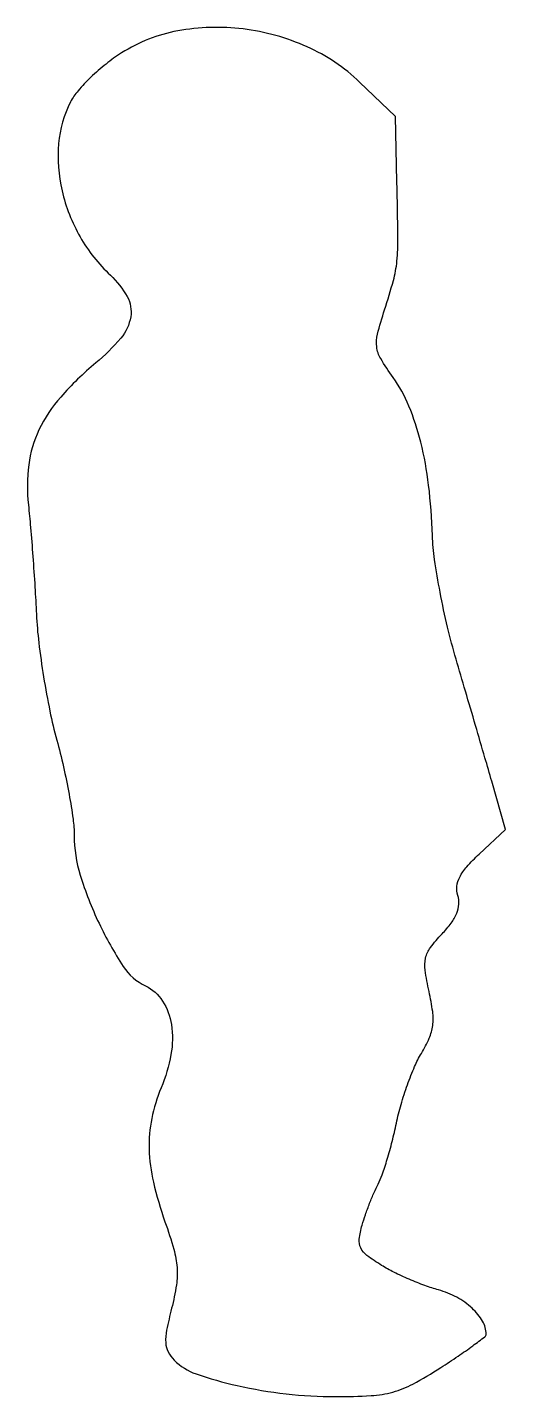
# Model space of a CAD drawing. Extents: x 0 to 58, y 0 to 166.
import ezdxf

# ---------------------------------------------------------------- set-up
doc = ezdxf.new("R2010")
doc.units = 0

msp = doc.modelspace()

# ---------------------------------------------------------------- linework, layer by layer
msp.add_lwpolyline([(11.750939, 163.057004, 0.027022), (9.860252, 161.709493, 0.022993), (8.016672, 160.095106, 0.023631), (6.473931, 158.466567, 0.058528), (5.555158, 157.106664, 0.099649), (4.110997, 152.057991, 0.076776), (4.531456, 146.33103, 0.07309), (6.717492, 140.735757, 0.075508), (10.402682, 136.075686, -0.077953), (12.432133, 133.483565, -0.170236), (12.85695, 131.029619, -0.135352), (11.661265, 128.455781, -0.042673), (8.622829, 125.440681, 0.037232), (4.36061, 121.302125, 0.070716), (1.727279, 117.321907, 0.079205), (0.485376, 113.0863, 0.05885), (0.438669, 108.203928, -0.00588), (0.701303, 105.483409, -0.002752), (0.980471, 101.955948, -0.002726), (1.232699, 98.253574, -0.00382), (1.414674, 94.943979, 0.018067), (1.70311, 91.494301, 0.010251), (2.288165, 87.344155, 0.010225), (3.049974, 83.181304, 0.016579), (3.886127, 79.682821, -0.011348), (4.695343, 76.447113, -0.010532), (5.37905, 73.096729, -0.010579), (5.861201, 70.091526, -0.034495), (6, 68.08206, 0.075582), (6.727974, 63.293775, 0.035434), (9.014851, 57.442708, 0.033863), (11.946259, 52.215913, 0.137572), (14.665529, 49.837949, -0.140647), (16.724816, 48.015093, -0.104157), (17.799262, 45.153639, -0.082951), (17.7487, 41.513427, -0.054144), (16.554503, 37.476202, 0.049222), (15.412706, 33.750987, 0.05699), (15.097138, 30.05576, 0.050164), (15.620715, 26.016705, 0.027537), (17.020474, 21.225017, -0.014719), (18.088167, 17.890025, -0.050987), (18.490073, 15.662603, -0.058163), (18.406684, 13.556095, -0.0234), (17.826276, 10.729912, 0.012662), (17.221731, 8.076615, 0.062109), (17.107314, 6.546559, 0.105825), (17.399329, 5.450097, 0.078725), (18.137679, 4.43375, 0.113755), (20.787821, 2.776445, 0.027596), (25.788157, 1.354011, 0.027507), (31.72535, 0.353366, 0.027589), (37.730583, 0.011869, 0.014255), (42.029745, 0.127399, 0.053529), (44.689247, 0.562948, 0.057179), (47.106822, 1.538437, 0.017837), (50.480583, 3.530729, 0.006431), (52.596093, 4.922669, 0.010017), (54.378671, 6.181466, 0.004629), (55.845073, 7.282743, 0.233456), (56, 7.59647, 0.135197), (55.570873, 9.154508, 0.071291), (54.299875, 10.726661, 0.062818), (52.430756, 12.069851, 0.057686), (50.232994, 12.953787, -0.021705), (48.571725, 13.486962, -0.013236), (46.658285, 14.252178, -0.013258), (44.798649, 15.112755, -0.022818), (43.305849, 15.939089, -0.023113), (41.528273, 17.148442, -0.119612), (40.778079, 18.059107, -0.144406), (40.601901, 19.122682, -0.039177), (40.946068, 20.811951, -0.013511), (41.346024, 22.076533, -0.009594), (41.859603, 23.472515, -0.009695), (42.40168, 24.78712, -0.020228), (42.884307, 25.783825, 0.039424), (43.382385, 26.921732, 0.010518), (43.991452, 28.805279, 0.010596), (44.595267, 30.982581, 0.010748), (45.103198, 33.173212, -0.019202), (45.670349, 35.444086, -0.014988), (46.453604, 37.86327, -0.015237), (47.320423, 40.074733, -0.035319), (48.13455, 41.659197, 0.03306), (49.092972, 43.503961, 0.072163), (49.515526, 45.036827, 0.064458), (49.509026, 46.733478, 0.022115), (49.076002, 49.157254, -0.019031), (48.597501, 51.743374, -0.091722), (48.654149, 53.232162, -0.106268), (49.236553, 54.49305, -0.029893), (50.647738, 56.154205, 0.031561), (51.756197, 57.467863, 0.062365), (52.425114, 58.654768, 0.07956), (52.683401, 59.758604, 0.094883), (52.55761, 60.818486, -0.106426), (52.451819, 61.92548, -0.089977), (52.795801, 63.052441, -0.062369), (53.6556, 64.30841, -0.023586), (55.142119, 65.835194), (58.363368, 68.845713), (56.684341, 74.672856, 0.000707), (55.855961, 77.53258, 0.000286), (54.718005, 81.432027, 0.000283), (53.488479, 85.627517, 0.000359), (52.348216, 89.5, -0.013658), (51.315616, 93.385335, -0.010944), (50.410804, 97.61875, -0.0111), (49.746359, 101.573017, -0.027451), (49.484014, 104.5, 0.020777), (49.018447, 110.609867, 0.031698), (48.061583, 115.839258, 0.03691), (46.624937, 120.201667, 0.056682), (44.702183, 123.678429, -0.01951), (43.198877, 125.975995, -0.104301), (42.712576, 127.384123, -0.095258), (42.813452, 128.927595, -0.014897), (43.675527, 131.870097, 0.012151), (44.739788, 135.430137, 0.04249), (45.171362, 137.784957, 0.026942), (45.293105, 140.650381, 0.002773), (45.178281, 147.421417), (45, 155.342834), (40.644246, 159.516381, 0.086314), (34.270322, 163.801065, 0.074564), (26.491444, 165.96051, 0.075976), (18.562619, 165.724744, 0.096242)], format="xyb", close=True)

doc.saveas('drawing.dxf')
